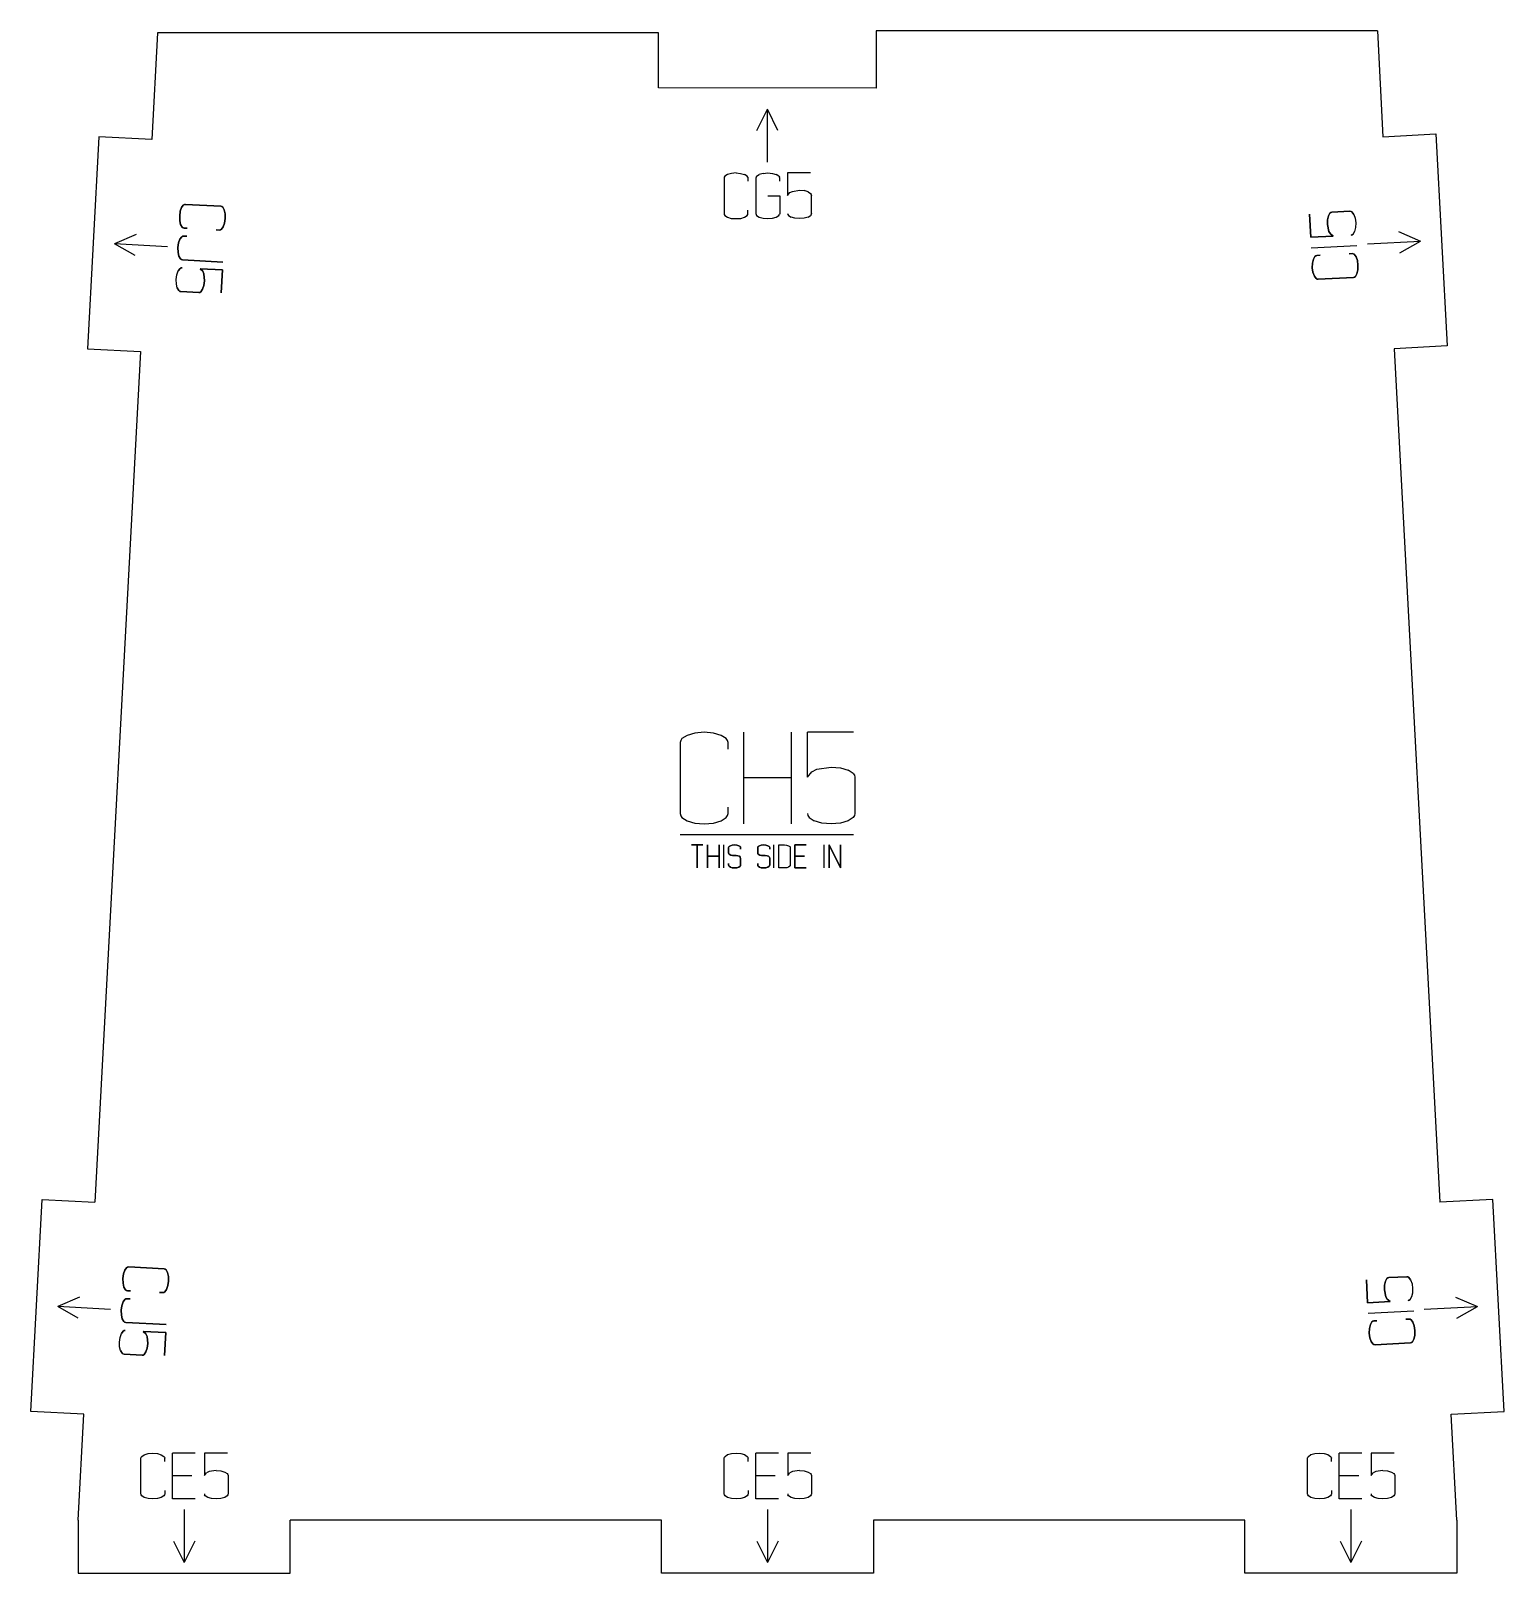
# Model space of a CAD drawing. Header units: millimetres. Extents: x 564 to 703, y -87 to 58.
import ezdxf

# ---------------------------------------------------------------- set-up
doc = ezdxf.new("R2010")
doc.units = ezdxf.units.MM
doc.layers.add('code', color=2, linetype='Continuous')
doc.layers.add('drawings', color=7, linetype='Continuous')

msp = doc.modelspace()

# ---------------------------------------------------------------- linework, layer by layer
at = {"layer": 'code'}
for p, q in [((632.41, 48.61), (633.41, 50.61)), ((633.41, 45.61), (633.41, 50.61)), ((634.41, 48.61), (633.41, 50.61)), ((629.35, 44.22), (629.33, 44.13)), ((629.33, 44.13), (629.33, 40.78)), ((629.41, 44.31), (629.35, 44.22)), ((629.65, 44.46), (629.41, 44.31)), ((630.02, 44.57), (629.65, 44.46)), ((630.46, 44.61), (630.02, 44.57)), ((630.46, 44.61), (630.89, 44.57)), ((630.89, 44.57), (631.26, 44.46)), ((631.5, 44.31), (631.26, 44.46)), ((631.56, 44.22), (631.5, 44.31)), ((631.56, 44.22), (631.58, 44.13)), ((631.58, 44.13), (631.58, 43.82)), ((632.34, 44.22), (632.32, 44.13)), ((632.32, 44.13), (632.32, 40.78)), ((632.4, 44.31), (632.34, 44.22)), ((632.4, 44.31), (632.65, 44.47)), ((633.01, 44.57), (632.65, 44.47)), ((633.01, 44.57), (633.45, 44.61)), ((633.45, 44.61), (633.89, 44.57)), ((633.89, 44.57), (634.25, 44.47)), ((634.49, 44.31), (634.25, 44.47)), ((634.49, 44.31), (634.55, 44.22)), ((634.57, 44.13), (634.55, 44.22)), ((634.57, 43.82), (634.57, 44.13)), ((637.49, 44.61), (635.32, 44.61)), ((635.32, 44.61), (635.32, 42.49)), ((633.46, 42.45), (634.57, 42.45)), ((634.57, 42.45), (634.57, 40.78)), ((635.32, 42.49), (635.54, 42.75)), ((635.54, 42.75), (635.77, 42.87)), ((635.77, 42.87), (636.44, 42.97)), ((636.44, 42.97), (636.89, 42.94)), ((637.25, 42.83), (636.89, 42.94)), ((637.25, 42.83), (637.49, 42.68)), ((637.49, 42.68), (637.55, 42.59)), ((637.55, 42.59), (637.57, 42.49)), ((637.57, 40.78), (637.57, 42.49)), ((578, 40.55), (578.05, 41)), ((578.05, 41), (578, 40.55)), ((578.05, 41), (578.18, 41.35)), ((578.18, 41.35), (578.05, 41)), ((578.18, 41.35), (578.34, 41.58)), ((578.34, 41.58), (578.18, 41.35)), ((578.34, 41.58), (578.44, 41.64)), ((578.44, 41.64), (578.34, 41.58)), ((578.44, 41.64), (578.54, 41.65)), ((578.54, 41.65), (578.44, 41.64)), ((578.54, 41.65), (581.88, 41.47)), ((581.88, 41.47), (578.54, 41.65)), ((581.88, 41.47), (581.97, 41.45)), ((581.97, 41.45), (581.88, 41.47)), ((581.97, 41.45), (582.06, 41.38)), ((582.06, 41.38), (581.97, 41.45)), ((582.06, 41.38), (582.2, 41.13)), ((582.2, 41.13), (582.06, 41.38)), ((582.2, 41.13), (582.29, 40.76)), ((582.29, 40.76), (582.2, 41.13)), ((582.29, 40.76), (582.3, 40.32)), ((582.3, 40.32), (582.29, 40.76)), ((629.33, 40.78), (629.35, 40.68)), ((631.56, 40.68), (631.58, 40.78)), ((631.58, 40.78), (631.58, 41.09)), ((632.32, 40.78), (632.34, 40.68)), ((634.57, 40.78), (634.55, 40.68)), ((635.32, 40.78), (635.34, 40.68)), ((637.57, 40.78), (637.55, 40.68)), ((684.64, 38.55), (684.52, 40.72)), ((684.52, 40.72), (684.64, 38.55)), ((686.45, 40.81), (686.31, 40.57)), ((686.31, 40.57), (686.45, 40.81)), ((686.54, 40.88), (686.45, 40.81)), ((686.45, 40.81), (686.54, 40.88)), ((686.63, 40.91), (686.54, 40.88)), ((686.54, 40.88), (686.63, 40.91)), ((688.34, 41), (686.63, 40.91)), ((686.63, 40.91), (688.34, 41)), ((688.44, 40.98), (688.34, 41)), ((688.34, 41), (688.44, 40.98)), ((688.53, 40.93), (688.44, 40.98)), ((688.44, 40.98), (688.53, 40.93)), ((688.7, 40.69), (688.53, 40.93)), ((688.53, 40.93), (688.7, 40.69)), ((578.01, 40.11), (578, 40.55)), ((578, 40.55), (578.01, 40.11)), ((578.09, 39.75), (578.01, 40.11)), ((578.01, 40.11), (578.09, 39.75)), ((578.24, 39.5), (578.09, 39.75)), ((578.09, 39.75), (578.24, 39.5)), ((578.32, 39.43), (578.24, 39.5)), ((578.24, 39.5), (578.32, 39.43)), ((578.42, 39.41), (578.32, 39.43)), ((578.32, 39.43), (578.42, 39.41)), ((578.72, 39.39), (578.42, 39.41)), ((578.42, 39.41), (578.72, 39.39)), ((581.94, 39.3), (581.85, 39.24)), ((581.85, 39.24), (581.94, 39.3)), ((582.11, 39.53), (581.94, 39.3)), ((581.94, 39.3), (582.11, 39.53)), ((582.24, 39.89), (582.11, 39.53)), ((582.11, 39.53), (582.24, 39.89)), ((582.3, 40.32), (582.24, 39.89)), ((582.24, 39.89), (582.3, 40.32)), ((629.35, 40.68), (629.41, 40.59)), ((629.41, 40.59), (629.65, 40.44)), ((629.65, 40.44), (630.01, 40.33)), ((630.01, 40.33), (630.46, 40.3)), ((630.46, 40.3), (630.9, 40.33)), ((630.9, 40.33), (631.26, 40.44)), ((631.26, 40.44), (631.5, 40.6)), ((631.5, 40.6), (631.56, 40.68)), ((632.34, 40.68), (632.4, 40.6)), ((632.4, 40.6), (632.65, 40.44)), ((632.65, 40.44), (633.01, 40.34)), ((633.01, 40.34), (633.45, 40.3)), ((633.45, 40.3), (633.89, 40.34)), ((633.89, 40.34), (634.25, 40.44)), ((634.25, 40.44), (634.49, 40.6)), ((634.49, 40.6), (634.55, 40.68)), ((635.34, 40.68), (635.4, 40.6)), ((635.4, 40.6), (635.64, 40.44)), ((636, 40.34), (635.64, 40.44)), ((636.44, 40.3), (636, 40.34)), ((636.89, 40.34), (636.44, 40.3)), ((637.25, 40.44), (636.89, 40.34)), ((637.25, 40.44), (637.49, 40.6)), ((637.55, 40.68), (637.49, 40.6)), ((686.22, 40.2), (686.21, 39.76)), ((686.21, 39.76), (686.22, 40.2)), ((686.21, 39.76), (686.35, 39.09)), ((686.35, 39.09), (686.21, 39.76)), ((686.31, 40.57), (686.22, 40.2)), ((686.22, 40.2), (686.31, 40.57)), ((688.7, 40.69), (688.82, 40.34)), ((688.87, 39.46), (688.78, 39.09)), ((688.82, 40.34), (688.88, 39.9)), ((688.88, 39.9), (688.87, 39.46)), ((573.9, 38.81), (571.85, 37.92)), ((576.84, 37.65), (571.85, 37.92)), ((573.79, 36.82), (571.85, 37.92)), ((577.9, 38.01), (577.84, 37.57)), ((577.84, 37.57), (577.9, 38.01)), ((578.02, 38.36), (577.9, 38.01)), ((577.9, 38.01), (578.02, 38.36)), ((578.19, 38.59), (578.02, 38.36)), ((578.02, 38.36), (578.19, 38.59)), ((578.28, 38.65), (578.19, 38.59)), ((578.19, 38.59), (578.28, 38.65)), ((578.38, 38.66), (578.28, 38.65)), ((578.28, 38.65), (578.38, 38.66)), ((578.68, 38.65), (578.38, 38.66)), ((578.38, 38.66), (578.68, 38.65)), ((581.76, 39.23), (581.45, 39.24)), ((581.45, 39.24), (581.76, 39.23)), ((581.85, 39.24), (581.76, 39.23)), ((581.76, 39.23), (581.85, 39.24)), ((686.75, 38.66), (684.64, 38.55)), ((684.64, 38.55), (686.75, 38.66)), ((686.35, 39.09), (686.49, 38.87)), ((686.49, 38.87), (686.35, 39.09)), ((686.49, 38.87), (686.75, 38.66)), ((686.75, 38.66), (686.49, 38.87)), ((688.55, 38.78), (688.46, 38.75)), ((688.46, 38.75), (688.55, 38.78)), ((688.64, 38.84), (688.55, 38.78)), ((688.55, 38.78), (688.64, 38.84)), ((688.78, 39.09), (688.64, 38.84)), ((688.64, 38.84), (688.78, 39.09)), ((689.99, 37.92), (694.98, 38.19)), ((692.93, 39.08), (694.98, 38.19)), ((693.04, 37.08), (694.98, 38.19)), ((577.84, 37.57), (577.85, 37.12)), ((577.85, 37.12), (577.84, 37.57)), ((577.85, 37.12), (577.93, 36.76)), ((577.93, 36.76), (577.85, 37.12)), ((577.93, 36.76), (578.08, 36.51)), ((578.08, 36.51), (577.93, 36.76)), ((578.08, 36.51), (578.16, 36.44)), ((578.16, 36.44), (578.08, 36.51)), ((578.16, 36.44), (578.26, 36.42)), ((578.26, 36.42), (578.16, 36.44)), ((578.26, 36.42), (582.06, 36.21)), ((582.06, 36.21), (578.26, 36.42)), ((684.69, 37.55), (688.99, 37.78)), ((684.8, 36.12), (684.89, 36.49)), ((684.89, 36.49), (684.8, 36.12)), ((684.89, 36.49), (685.03, 36.74)), ((685.03, 36.74), (684.89, 36.49)), ((685.03, 36.74), (685.12, 36.81)), ((685.12, 36.81), (685.03, 36.74)), ((685.12, 36.81), (685.21, 36.83)), ((685.21, 36.83), (685.12, 36.81)), ((685.21, 36.83), (685.52, 36.85)), ((685.52, 36.85), (685.21, 36.83)), ((688.25, 36.99), (688.55, 37.01)), ((688.55, 37.01), (688.25, 36.99)), ((688.55, 37.01), (688.65, 37)), ((688.65, 37), (688.55, 37.01)), ((688.65, 37), (688.74, 36.94)), ((688.74, 36.94), (688.65, 37)), ((688.74, 36.94), (688.91, 36.71)), ((688.91, 36.71), (688.74, 36.94)), ((688.91, 36.71), (689.04, 36.36)), ((689.04, 36.36), (688.91, 36.71)), ((689.04, 36.36), (689.09, 35.91)), ((689.09, 35.91), (689.04, 36.36)), ((577.68, 34.57), (577.74, 35.01)), ((577.74, 35.01), (577.86, 35.37)), ((577.86, 35.37), (578.03, 35.6)), ((578.03, 35.6), (577.86, 35.37)), ((578.03, 35.6), (578.12, 35.66)), ((578.12, 35.66), (578.03, 35.6)), ((578.12, 35.66), (578.22, 35.67)), ((578.22, 35.67), (578.12, 35.66)), ((580.17, 35.35), (579.92, 35.58)), ((579.92, 35.58), (582.04, 35.47)), ((582.04, 35.47), (579.92, 35.58)), ((579.92, 35.58), (580.17, 35.35)), ((580.28, 35.11), (580.17, 35.35)), ((580.17, 35.35), (580.28, 35.11)), ((580.34, 34.43), (580.28, 35.11)), ((580.28, 35.11), (580.34, 34.43)), ((582.04, 35.47), (581.92, 33.3)), ((581.92, 33.3), (582.04, 35.47)), ((684.79, 35.68), (684.8, 36.12)), ((684.8, 36.12), (684.79, 35.68)), ((684.85, 35.25), (684.79, 35.68)), ((684.79, 35.68), (684.85, 35.25)), ((684.98, 34.89), (684.85, 35.25)), ((684.85, 35.25), (684.98, 34.89)), ((685.14, 34.66), (684.98, 34.89)), ((684.98, 34.89), (685.14, 34.66)), ((689, 35.1), (688.86, 34.86)), ((688.86, 34.86), (689, 35.1)), ((689.08, 35.47), (689, 35.1)), ((689, 35.1), (689.08, 35.47)), ((689.09, 35.91), (689.08, 35.47)), ((689.08, 35.47), (689.09, 35.91)), ((577.69, 34.13), (577.68, 34.57)), ((577.77, 33.77), (577.69, 34.13)), ((577.77, 33.77), (577.92, 33.52)), ((577.92, 33.52), (577.77, 33.77)), ((577.92, 33.52), (578, 33.45)), ((578, 33.45), (577.92, 33.52)), ((578, 33.45), (578.1, 33.43)), ((578.1, 33.43), (578, 33.45)), ((579.99, 33.4), (580.16, 33.64)), ((580.16, 33.64), (579.99, 33.4)), ((580.16, 33.64), (580.29, 33.99)), ((580.29, 33.99), (580.16, 33.64)), ((580.29, 33.99), (580.34, 34.43)), ((580.34, 34.43), (580.29, 33.99)), ((685.23, 34.6), (685.14, 34.66)), ((685.14, 34.66), (685.23, 34.6)), ((685.33, 34.59), (685.23, 34.6)), ((685.23, 34.6), (685.33, 34.59)), ((688.67, 34.77), (685.33, 34.59)), ((685.33, 34.59), (688.67, 34.77)), ((688.77, 34.79), (688.67, 34.77)), ((688.67, 34.77), (688.77, 34.79)), ((688.86, 34.86), (688.77, 34.79)), ((688.77, 34.79), (688.86, 34.86)), ((578.1, 33.43), (579.8, 33.33)), ((579.8, 33.33), (578.1, 33.43)), ((579.8, 33.33), (579.9, 33.35)), ((579.9, 33.35), (579.8, 33.33)), ((579.9, 33.35), (579.99, 33.4)), ((579.99, 33.4), (579.9, 33.35)), ((625.36, -8.71), (625.24, -8.88)), ((625.84, -8.4), (625.36, -8.71)), ((626.57, -8.19), (625.84, -8.4)), ((627.45, -8.11), (626.57, -8.19)), ((628.32, -8.19), (627.45, -8.11)), ((629.05, -8.4), (628.32, -8.19)), ((629.53, -8.71), (629.05, -8.4)), ((629.66, -8.89), (629.53, -8.71)), ((631.18, -12.36), (631.18, -8.11)), ((635.65, -8.11), (635.65, -12.36)), ((641.52, -8.11), (637.18, -8.11)), ((637.18, -12.35), (637.18, -8.11)), ((625.24, -8.88), (625.2, -9.08)), ((625.2, -9.08), (625.2, -15.77)), ((629.7, -9.08), (629.66, -8.89)), ((629.7, -9.69), (629.7, -9.08)), ((637.61, -11.84), (638.08, -11.59)), ((638.08, -11.59), (639.42, -11.39)), ((639.42, -11.39), (640.31, -11.46)), ((640.31, -11.46), (641.03, -11.67)), ((631.18, -12.36), (635.65, -12.36)), ((631.18, -16.73), (631.18, -12.36)), ((635.65, -12.36), (635.65, -16.73)), ((637.18, -12.35), (637.61, -11.84)), ((641.51, -11.98), (641.03, -11.67)), ((641.51, -11.98), (641.63, -12.15)), ((641.63, -12.15), (641.67, -12.35)), ((641.67, -12.35), (641.67, -15.77)), ((625.2, -15.77), (625.24, -15.97)), ((625.24, -15.97), (625.36, -16.15)), ((629.53, -16.14), (629.66, -15.96)), ((629.66, -15.96), (629.7, -15.77)), ((629.7, -15.77), (629.7, -15.16)), ((637.18, -15.77), (637.22, -15.96)), ((637.22, -15.96), (637.34, -16.14)), ((641.63, -15.96), (641.51, -16.14)), ((641.67, -15.77), (641.63, -15.96)), ((625.36, -16.15), (625.84, -16.46)), ((625.84, -16.46), (626.56, -16.66)), ((626.56, -16.66), (627.45, -16.73)), ((627.45, -16.73), (628.34, -16.66)), ((628.34, -16.66), (629.05, -16.46)), ((629.05, -16.46), (629.53, -16.14)), ((637.34, -16.14), (637.82, -16.45)), ((638.54, -16.66), (637.82, -16.45)), ((639.42, -16.73), (638.54, -16.66)), ((640.31, -16.66), (639.42, -16.73)), ((641.03, -16.45), (640.31, -16.66)), ((641.51, -16.14), (641.03, -16.45)), ((625.2, -17.73), (641.52, -17.73)), ((626.8, -18.73), (626.26, -18.73)), ((626.26, -18.73), (627.33, -18.73)), ((627.33, -18.73), (626.8, -18.73)), ((626.8, -18.73), (626.8, -20.88)), ((626.8, -20.88), (626.8, -18.73)), ((627.76, -20.88), (627.76, -18.73)), ((627.76, -18.73), (627.76, -19.79)), ((628.88, -19.79), (628.88, -18.73)), ((628.88, -18.73), (628.88, -20.88)), ((629.26, -18.73), (629.26, -20.88)), ((629.77, -18.92), (629.8, -18.88)), ((629.8, -18.88), (629.77, -18.92)), ((629.8, -18.88), (629.92, -18.8)), ((629.92, -18.8), (629.8, -18.88)), ((629.92, -18.8), (630.1, -18.75)), ((630.1, -18.75), (629.92, -18.8)), ((630.1, -18.75), (630.32, -18.73)), ((630.32, -18.73), (630.1, -18.75)), ((630.32, -18.73), (630.54, -18.75)), ((630.54, -18.75), (630.32, -18.73)), ((630.54, -18.75), (630.72, -18.8)), ((630.72, -18.8), (630.54, -18.75)), ((630.72, -18.8), (630.84, -18.88)), ((630.84, -18.88), (630.72, -18.8)), ((630.84, -18.88), (630.87, -18.92)), ((630.87, -18.92), (630.84, -18.88)), ((632.51, -18.92), (632.54, -18.88)), ((632.54, -18.88), (632.51, -18.92)), ((632.54, -18.88), (632.66, -18.8)), ((632.66, -18.8), (632.54, -18.88)), ((632.66, -18.8), (632.84, -18.75)), ((632.84, -18.75), (632.66, -18.8)), ((632.84, -18.75), (633.06, -18.73)), ((633.06, -18.73), (632.84, -18.75)), ((633.06, -18.73), (633.28, -18.75)), ((633.28, -18.75), (633.06, -18.73)), ((633.28, -18.75), (633.46, -18.8)), ((633.46, -18.8), (633.28, -18.75)), ((633.46, -18.8), (633.59, -18.88)), ((633.59, -18.88), (633.46, -18.8)), ((633.59, -18.88), (633.62, -18.92)), ((633.62, -18.92), (633.59, -18.88)), ((634, -18.73), (634, -20.88)), ((634.5, -20.88), (634.5, -18.73)), ((634.5, -18.73), (635.01, -18.73)), ((635.01, -18.73), (635.22, -18.75)), ((635.22, -18.75), (635.41, -18.8)), ((635.41, -18.8), (635.53, -18.88)), ((635.53, -18.88), (635.56, -18.92)), ((636, -20.88), (636, -18.73)), ((636, -18.73), (637.06, -18.73)), ((637.06, -18.73), (636, -18.73)), ((636, -18.73), (636, -19.78)), ((638.74, -18.73), (638.74, -20.88)), ((639.24, -20.88), (639.24, -18.73)), ((639.24, -18.73), (640.32, -20.88)), ((640.32, -20.88), (639.24, -18.73)), ((639.24, -18.73), (639.24, -20.88)), ((640.32, -20.88), (640.32, -18.73)), ((640.32, -18.73), (640.32, -20.88)), ((627.76, -19.79), (628.88, -19.79)), ((628.88, -19.79), (627.76, -19.79)), ((627.76, -19.79), (627.76, -20.88)), ((628.88, -20.88), (628.88, -19.79)), ((629.76, -18.97), (629.77, -18.92)), ((629.77, -18.92), (629.76, -18.97)), ((629.76, -19.5), (629.76, -18.97)), ((629.76, -18.97), (629.76, -19.5)), ((629.77, -19.56), (629.76, -19.5)), ((629.76, -19.5), (629.77, -19.56)), ((629.81, -19.61), (629.77, -19.56)), ((629.77, -19.56), (629.81, -19.61)), ((629.95, -19.69), (629.81, -19.61)), ((629.81, -19.61), (629.95, -19.69)), ((630.11, -19.71), (629.95, -19.69)), ((629.95, -19.69), (630.11, -19.71)), ((630.46, -19.72), (630.11, -19.71)), ((630.11, -19.71), (630.46, -19.72)), ((630.64, -19.74), (630.46, -19.72)), ((630.46, -19.72), (630.64, -19.74)), ((630.78, -19.79), (630.64, -19.74)), ((630.64, -19.74), (630.78, -19.79)), ((630.86, -19.88), (630.78, -19.79)), ((630.78, -19.79), (630.86, -19.88)), ((630.89, -20.01), (630.86, -19.88)), ((630.86, -19.88), (630.89, -20.01)), ((630.87, -18.92), (630.88, -18.97)), ((630.88, -18.97), (630.87, -18.92)), ((630.88, -18.97), (630.88, -19.12)), ((630.88, -19.12), (630.88, -18.97)), ((630.88, -20.64), (630.89, -20.01)), ((630.89, -20.01), (630.88, -20.64)), ((632.5, -18.97), (632.51, -18.92)), ((632.51, -18.92), (632.5, -18.97)), ((632.5, -19.5), (632.5, -18.97)), ((632.5, -18.97), (632.5, -19.5)), ((632.51, -19.56), (632.5, -19.5)), ((632.5, -19.5), (632.51, -19.56)), ((632.55, -19.61), (632.51, -19.56)), ((632.51, -19.56), (632.55, -19.61)), ((632.7, -19.69), (632.55, -19.61)), ((632.55, -19.61), (632.7, -19.69)), ((632.86, -19.71), (632.7, -19.69)), ((632.7, -19.69), (632.86, -19.71)), ((633.2, -19.72), (632.86, -19.71)), ((632.86, -19.71), (633.2, -19.72)), ((633.39, -19.74), (633.2, -19.72)), ((633.2, -19.72), (633.39, -19.74)), ((633.52, -19.79), (633.39, -19.74)), ((633.39, -19.74), (633.52, -19.79)), ((633.6, -19.88), (633.52, -19.79)), ((633.52, -19.79), (633.6, -19.88)), ((633.63, -20.01), (633.6, -19.88)), ((633.6, -19.88), (633.63, -20.01)), ((633.62, -18.92), (633.63, -18.97)), ((633.63, -18.97), (633.62, -18.92)), ((633.63, -18.97), (633.63, -19.12)), ((633.63, -19.12), (633.63, -18.97)), ((633.63, -20.64), (633.63, -20.01)), ((633.63, -20.01), (633.63, -20.64)), ((635.56, -18.92), (635.57, -18.97)), ((635.57, -18.97), (635.57, -20.64)), ((636, -19.78), (636.91, -19.78)), ((636.91, -19.78), (636, -19.78)), ((636, -19.78), (636, -20.88)), ((629.76, -20.49), (629.76, -20.64)), ((629.76, -20.64), (629.76, -20.49)), ((629.76, -20.64), (629.77, -20.69)), ((629.77, -20.69), (629.76, -20.64)), ((629.77, -20.69), (629.8, -20.74)), ((629.8, -20.74), (629.77, -20.69)), ((629.8, -20.74), (629.92, -20.81)), ((629.92, -20.81), (629.8, -20.74)), ((629.92, -20.81), (630.1, -20.87)), ((630.1, -20.87), (629.92, -20.81)), ((630.1, -20.87), (630.32, -20.88)), ((630.32, -20.88), (630.1, -20.87)), ((630.32, -20.88), (630.54, -20.87)), ((630.54, -20.87), (630.32, -20.88)), ((630.54, -20.87), (630.72, -20.81)), ((630.72, -20.81), (630.54, -20.87)), ((630.72, -20.81), (630.84, -20.74)), ((630.84, -20.74), (630.72, -20.81)), ((630.84, -20.74), (630.87, -20.69)), ((630.87, -20.69), (630.84, -20.74)), ((630.87, -20.69), (630.88, -20.64)), ((630.88, -20.64), (630.87, -20.69)), ((632.5, -20.49), (632.5, -20.64)), ((632.5, -20.64), (632.5, -20.49)), ((632.5, -20.64), (632.51, -20.69)), ((632.51, -20.69), (632.5, -20.64)), ((632.51, -20.69), (632.54, -20.74)), ((632.54, -20.74), (632.51, -20.69)), ((632.54, -20.74), (632.66, -20.81)), ((632.66, -20.81), (632.54, -20.74)), ((632.66, -20.81), (632.84, -20.87)), ((632.84, -20.87), (632.66, -20.81)), ((632.84, -20.87), (633.06, -20.88)), ((633.06, -20.88), (632.84, -20.87)), ((633.06, -20.88), (633.28, -20.87)), ((633.28, -20.87), (633.06, -20.88)), ((633.28, -20.87), (633.46, -20.81)), ((633.46, -20.81), (633.28, -20.87)), ((633.46, -20.81), (633.59, -20.74)), ((633.59, -20.74), (633.46, -20.81)), ((633.59, -20.74), (633.62, -20.69)), ((633.62, -20.69), (633.59, -20.74)), ((633.62, -20.69), (633.63, -20.64)), ((633.63, -20.64), (633.62, -20.69)), ((635.01, -20.88), (634.5, -20.88)), ((635.23, -20.87), (635.01, -20.88)), ((635.41, -20.82), (635.23, -20.87)), ((635.53, -20.74), (635.41, -20.82)), ((635.56, -20.69), (635.53, -20.74)), ((635.57, -20.64), (635.56, -20.69)), ((636, -20.88), (637.06, -20.88)), ((637.06, -20.88), (636, -20.88)), ((572.65, -59.6), (572.7, -59.16)), ((572.7, -59.16), (572.65, -59.6)), ((572.66, -60.04), (572.65, -59.6)), ((572.65, -59.6), (572.66, -60.04)), ((572.7, -59.16), (572.83, -58.8)), ((572.83, -58.8), (572.7, -59.16)), ((572.83, -58.8), (572.99, -58.57)), ((572.99, -58.57), (572.83, -58.8)), ((572.99, -58.57), (573.09, -58.52)), ((573.09, -58.52), (572.99, -58.57)), ((573.09, -58.52), (573.19, -58.5)), ((573.19, -58.5), (573.09, -58.52)), ((573.19, -58.5), (576.53, -58.68)), ((576.53, -58.68), (573.19, -58.5)), ((576.53, -58.68), (576.62, -58.71)), ((576.62, -58.71), (576.53, -58.68)), ((576.62, -58.71), (576.71, -58.77)), ((576.71, -58.77), (576.62, -58.71)), ((576.71, -58.77), (576.85, -59.02)), ((576.85, -59.02), (576.71, -58.77)), ((576.85, -59.02), (576.94, -59.39)), ((576.94, -59.39), (576.85, -59.02)), ((576.94, -59.39), (576.95, -59.83)), ((576.95, -59.83), (576.94, -59.39)), ((691.9, -59.54), (691.82, -59.6)), ((691.82, -59.6), (691.9, -59.54)), ((692, -59.51), (691.9, -59.54)), ((691.9, -59.54), (692, -59.51)), ((693.71, -59.42), (692, -59.51)), ((692, -59.51), (693.71, -59.42)), ((693.8, -59.44), (693.71, -59.42)), ((693.71, -59.42), (693.8, -59.44)), ((693.9, -59.49), (693.8, -59.44)), ((693.8, -59.44), (693.9, -59.49)), ((694.06, -59.72), (693.9, -59.49)), ((693.9, -59.49), (694.06, -59.72)), ((572.74, -60.4), (572.66, -60.04)), ((572.66, -60.04), (572.74, -60.4)), ((572.88, -60.65), (572.74, -60.4)), ((572.74, -60.4), (572.88, -60.65)), ((572.97, -60.72), (572.88, -60.65)), ((572.88, -60.65), (572.97, -60.72)), ((573.07, -60.75), (572.97, -60.72)), ((572.97, -60.72), (573.07, -60.75)), ((573.37, -60.76), (573.07, -60.75)), ((573.07, -60.75), (573.37, -60.76)), ((576.41, -60.92), (576.1, -60.91)), ((576.1, -60.91), (576.41, -60.92)), ((576.5, -60.91), (576.41, -60.92)), ((576.41, -60.92), (576.5, -60.91)), ((576.59, -60.85), (576.5, -60.91)), ((576.5, -60.91), (576.59, -60.85)), ((576.76, -60.62), (576.59, -60.85)), ((576.59, -60.85), (576.76, -60.62)), ((576.89, -60.26), (576.76, -60.62)), ((576.76, -60.62), (576.89, -60.26)), ((576.95, -59.83), (576.89, -60.26)), ((576.89, -60.26), (576.95, -59.83)), ((690, -61.87), (689.89, -59.7)), ((689.89, -59.7), (690, -61.87)), ((691.59, -60.22), (691.58, -60.66)), ((691.58, -60.66), (691.59, -60.22)), ((691.58, -60.66), (691.71, -61.33)), ((691.71, -61.33), (691.58, -60.66)), ((691.68, -59.85), (691.59, -60.22)), ((691.59, -60.22), (691.68, -59.85)), ((691.82, -59.6), (691.68, -59.85)), ((691.68, -59.85), (691.82, -59.6)), ((694.06, -59.72), (694.19, -60.08)), ((694.24, -60.96), (694.15, -61.33)), ((694.19, -60.08), (694.25, -60.52)), ((694.25, -60.52), (694.24, -60.96)), ((568.55, -61.34), (566.5, -62.23)), ((571.49, -62.5), (566.5, -62.23)), ((568.44, -63.33), (566.5, -62.23)), ((572.54, -62.15), (572.49, -62.58)), ((572.49, -62.58), (572.54, -62.15)), ((572.67, -61.79), (572.54, -62.15)), ((572.54, -62.15), (572.67, -61.79)), ((572.84, -61.56), (572.67, -61.79)), ((572.67, -61.79), (572.84, -61.56)), ((572.93, -61.5), (572.84, -61.56)), ((572.84, -61.56), (572.93, -61.5)), ((573.03, -61.49), (572.93, -61.5)), ((572.93, -61.5), (573.03, -61.49)), ((573.33, -61.5), (573.03, -61.49)), ((573.03, -61.49), (573.33, -61.5)), ((692.12, -61.76), (690, -61.87)), ((690, -61.87), (692.12, -61.76)), ((691.71, -61.33), (691.85, -61.55)), ((691.85, -61.55), (691.71, -61.33)), ((691.85, -61.55), (692.12, -61.76)), ((692.12, -61.76), (691.85, -61.55)), ((693.92, -61.64), (693.83, -61.67)), ((693.83, -61.67), (693.92, -61.64)), ((694.01, -61.58), (693.92, -61.64)), ((693.92, -61.64), (694.01, -61.58)), ((694.15, -61.33), (694.01, -61.58)), ((694.01, -61.58), (694.15, -61.33)), ((695.35, -62.49), (700.35, -62.23)), ((698.3, -61.34), (700.35, -62.23)), ((698.4, -63.33), (700.35, -62.23)), ((572.49, -62.58), (572.5, -63.03)), ((572.5, -63.03), (572.49, -62.58)), ((572.5, -63.03), (572.58, -63.39)), ((572.58, -63.39), (572.5, -63.03)), ((572.58, -63.39), (572.73, -63.64)), ((572.73, -63.64), (572.58, -63.39)), ((572.73, -63.64), (572.81, -63.71)), ((572.81, -63.71), (572.73, -63.64)), ((572.81, -63.71), (572.91, -63.73)), ((572.91, -63.73), (572.81, -63.71)), ((572.91, -63.73), (576.71, -63.94)), ((576.71, -63.94), (572.91, -63.73)), ((690.05, -62.87), (694.36, -62.64)), ((690.17, -64.3), (690.26, -63.93)), ((690.26, -63.93), (690.17, -64.3)), ((690.26, -63.93), (690.4, -63.68)), ((690.4, -63.68), (690.26, -63.93)), ((690.4, -63.68), (690.49, -63.61)), ((690.49, -63.61), (690.4, -63.68)), ((690.49, -63.61), (690.58, -63.58)), ((690.58, -63.58), (690.49, -63.61)), ((690.58, -63.58), (690.88, -63.57)), ((690.88, -63.57), (690.58, -63.58)), ((693.61, -63.42), (693.92, -63.41)), ((693.92, -63.41), (693.61, -63.42)), ((693.92, -63.41), (694.02, -63.42)), ((694.02, -63.42), (693.92, -63.41)), ((694.02, -63.42), (694.11, -63.48)), ((694.11, -63.48), (694.02, -63.42)), ((694.11, -63.48), (694.28, -63.71)), ((694.28, -63.71), (694.11, -63.48)), ((694.28, -63.71), (694.4, -64.06)), ((694.4, -64.06), (694.28, -63.71)), ((572.33, -65.58), (572.38, -65.14)), ((572.38, -65.14), (572.51, -64.78)), ((572.51, -64.78), (572.68, -64.55)), ((572.68, -64.55), (572.51, -64.78)), ((572.68, -64.55), (572.77, -64.5)), ((572.77, -64.5), (572.68, -64.55)), ((572.77, -64.5), (572.87, -64.48)), ((572.87, -64.48), (572.77, -64.5)), ((574.82, -64.8), (574.57, -64.57)), ((574.57, -64.57), (576.69, -64.69)), ((576.69, -64.69), (574.57, -64.57)), ((574.57, -64.57), (574.82, -64.8)), ((574.93, -65.04), (574.82, -64.8)), ((574.82, -64.8), (574.93, -65.04)), ((574.99, -65.72), (574.93, -65.04)), ((574.93, -65.04), (574.99, -65.72)), ((576.69, -64.69), (576.57, -66.85)), ((576.57, -66.85), (576.69, -64.69)), ((690.16, -64.73), (690.17, -64.3)), ((690.17, -64.3), (690.16, -64.73)), ((690.22, -65.17), (690.16, -64.73)), ((690.16, -64.73), (690.22, -65.17)), ((690.34, -65.53), (690.22, -65.17)), ((690.22, -65.17), (690.34, -65.53)), ((694.37, -65.31), (694.22, -65.56)), ((694.22, -65.56), (694.37, -65.31)), ((694.45, -64.95), (694.37, -65.31)), ((694.37, -65.31), (694.45, -64.95)), ((694.4, -64.06), (694.46, -64.5)), ((694.46, -64.5), (694.4, -64.06)), ((694.46, -64.5), (694.45, -64.95)), ((694.45, -64.95), (694.46, -64.5)), ((572.34, -66.02), (572.33, -65.58)), ((572.42, -66.39), (572.34, -66.02)), ((572.42, -66.39), (572.57, -66.63)), ((572.57, -66.63), (572.42, -66.39)), ((572.57, -66.63), (572.65, -66.7)), ((572.65, -66.7), (572.57, -66.63)), ((572.65, -66.7), (572.75, -66.73)), ((572.75, -66.73), (572.65, -66.7)), ((572.75, -66.73), (574.45, -66.82)), ((574.45, -66.82), (572.75, -66.73)), ((574.45, -66.82), (574.55, -66.8)), ((574.55, -66.8), (574.45, -66.82)), ((574.55, -66.8), (574.64, -66.75)), ((574.64, -66.75), (574.55, -66.8)), ((574.64, -66.75), (574.81, -66.51)), ((574.81, -66.51), (574.64, -66.75)), ((574.81, -66.51), (574.94, -66.16)), ((574.94, -66.16), (574.81, -66.51)), ((574.94, -66.16), (574.99, -65.72)), ((574.99, -65.72), (574.94, -66.16)), ((690.51, -65.76), (690.34, -65.53)), ((690.34, -65.53), (690.51, -65.76)), ((690.6, -65.81), (690.51, -65.76)), ((690.51, -65.76), (690.6, -65.81)), ((690.7, -65.83), (690.6, -65.81)), ((690.6, -65.81), (690.7, -65.83)), ((694.04, -65.65), (690.7, -65.83)), ((690.7, -65.83), (694.04, -65.65)), ((694.14, -65.63), (694.04, -65.65)), ((694.04, -65.65), (694.14, -65.63)), ((694.22, -65.56), (694.14, -65.63)), ((694.14, -65.63), (694.22, -65.56)), ((574.34, -76.53), (574.36, -76.44)), ((574.34, -79.88), (574.34, -76.53)), ((574.36, -76.44), (574.42, -76.35)), ((574.42, -76.35), (574.66, -76.2)), ((574.66, -76.2), (575.02, -76.09)), ((575.02, -76.09), (575.46, -76.05)), ((575.46, -76.05), (575.9, -76.09)), ((575.9, -76.09), (576.26, -76.2)), ((576.26, -76.2), (576.5, -76.35)), ((576.5, -76.35), (576.57, -76.44)), ((576.57, -76.44), (576.59, -76.53)), ((576.59, -76.84), (576.59, -76.53)), ((577.33, -78.18), (577.33, -76.05)), ((579.46, -76.05), (577.33, -76.05)), ((582.5, -76.05), (580.33, -76.05)), ((580.33, -76.05), (580.33, -78.17)), ((629.34, -76.53), (629.36, -76.44)), ((629.34, -79.88), (629.34, -76.53)), ((629.36, -76.44), (629.42, -76.35)), ((629.42, -76.35), (629.66, -76.19)), ((629.66, -76.19), (630.02, -76.09)), ((630.02, -76.09), (630.46, -76.05)), ((630.46, -76.05), (630.9, -76.09)), ((630.9, -76.09), (631.26, -76.19)), ((631.26, -76.19), (631.5, -76.35)), ((631.5, -76.35), (631.57, -76.44)), ((631.57, -76.44), (631.59, -76.53)), ((631.59, -76.84), (631.59, -76.53)), ((632.33, -78.18), (632.33, -76.05)), ((634.46, -76.05), (632.33, -76.05)), ((637.5, -76.05), (635.33, -76.05)), ((635.33, -76.05), (635.33, -78.17)), ((684.34, -76.53), (684.36, -76.44)), ((684.34, -79.88), (684.34, -76.53)), ((684.36, -76.44), (684.42, -76.35)), ((684.42, -76.35), (684.66, -76.19)), ((684.66, -76.19), (685.02, -76.09)), ((685.02, -76.09), (685.46, -76.05)), ((685.46, -76.05), (685.9, -76.09)), ((685.9, -76.09), (686.26, -76.19)), ((686.26, -76.19), (686.5, -76.35)), ((686.5, -76.35), (686.57, -76.44)), ((686.57, -76.44), (686.59, -76.53)), ((686.59, -76.84), (686.59, -76.53)), ((687.33, -78.18), (687.33, -76.05)), ((689.46, -76.05), (687.33, -76.05)), ((692.5, -76.05), (690.33, -76.05)), ((690.33, -76.05), (690.33, -78.17)), ((577.33, -80.36), (577.33, -78.18)), ((579.16, -78.18), (577.33, -78.18)), ((580.33, -78.17), (580.54, -77.91)), ((580.78, -77.79), (580.54, -77.91)), ((581.45, -77.69), (580.78, -77.79)), ((581.45, -77.69), (581.89, -77.72)), ((581.89, -77.72), (582.25, -77.83)), ((582.25, -77.83), (582.49, -77.98)), ((582.49, -77.98), (582.55, -78.07)), ((582.55, -78.07), (582.57, -78.17)), ((582.57, -78.17), (582.57, -79.88)), ((632.33, -80.36), (632.33, -78.18)), ((634.16, -78.18), (632.33, -78.18)), ((635.33, -78.17), (635.54, -77.91)), ((635.78, -77.79), (635.54, -77.91)), ((636.45, -77.69), (635.78, -77.79)), ((636.45, -77.69), (636.89, -77.72)), ((636.89, -77.72), (637.25, -77.83)), ((637.25, -77.83), (637.49, -77.98)), ((637.49, -77.98), (637.55, -78.07)), ((637.55, -78.07), (637.57, -78.17)), ((637.57, -78.17), (637.57, -79.88)), ((687.33, -80.36), (687.33, -78.18)), ((689.16, -78.18), (687.33, -78.18)), ((690.33, -78.17), (690.54, -77.91)), ((690.78, -77.79), (690.54, -77.91)), ((691.45, -77.69), (690.78, -77.79)), ((691.45, -77.69), (691.89, -77.72)), ((691.89, -77.72), (692.25, -77.83)), ((692.25, -77.83), (692.49, -77.98)), ((692.49, -77.98), (692.55, -78.07)), ((692.55, -78.07), (692.57, -78.17)), ((692.57, -78.17), (692.57, -79.88)), ((574.36, -79.98), (574.34, -79.88)), ((576.59, -79.88), (576.57, -79.98)), ((576.59, -79.57), (576.59, -79.88)), ((580.33, -79.88), (580.35, -79.98)), ((582.57, -79.88), (582.55, -79.98)), ((629.36, -79.98), (629.34, -79.88)), ((631.59, -79.88), (631.57, -79.97)), ((631.59, -79.57), (631.59, -79.88)), ((635.33, -79.88), (635.35, -79.97)), ((637.57, -79.88), (637.55, -79.97)), ((684.36, -79.98), (684.34, -79.88)), ((686.59, -79.88), (686.57, -79.97)), ((686.59, -79.57), (686.59, -79.88)), ((690.33, -79.88), (690.35, -79.97)), ((692.57, -79.88), (692.55, -79.97)), ((574.42, -80.07), (574.36, -79.98)), ((574.66, -80.22), (574.42, -80.07)), ((575.02, -80.33), (574.66, -80.22)), ((575.46, -80.36), (575.02, -80.33)), ((575.91, -80.33), (575.46, -80.36)), ((576.26, -80.22), (575.91, -80.33)), ((576.5, -80.06), (576.26, -80.22)), ((576.57, -79.98), (576.5, -80.06)), ((579.46, -80.36), (577.33, -80.36)), ((578.42, -81.36), (578.42, -86.36)), ((580.41, -80.06), (580.35, -79.98)), ((580.65, -80.22), (580.41, -80.06)), ((581.01, -80.32), (580.65, -80.22)), ((581.45, -80.36), (581.01, -80.32)), ((581.89, -80.32), (581.45, -80.36)), ((582.25, -80.22), (581.89, -80.32)), ((582.49, -80.06), (582.25, -80.22)), ((582.55, -79.98), (582.49, -80.06)), ((629.42, -80.07), (629.36, -79.98)), ((629.66, -80.22), (629.42, -80.07)), ((630.02, -80.32), (629.66, -80.22)), ((630.46, -80.36), (630.02, -80.32)), ((630.91, -80.32), (630.46, -80.36)), ((631.26, -80.22), (630.91, -80.32)), ((631.5, -80.06), (631.26, -80.22)), ((631.57, -79.97), (631.5, -80.06)), ((634.46, -80.36), (632.33, -80.36)), ((633.42, -81.36), (633.42, -86.36)), ((635.41, -80.06), (635.35, -79.97)), ((635.65, -80.22), (635.41, -80.06)), ((636.01, -80.32), (635.65, -80.22)), ((636.45, -80.36), (636.01, -80.32)), ((636.89, -80.32), (636.45, -80.36)), ((637.25, -80.22), (636.89, -80.32)), ((637.49, -80.06), (637.25, -80.22)), ((637.55, -79.97), (637.49, -80.06)), ((684.42, -80.07), (684.36, -79.98)), ((684.66, -80.22), (684.42, -80.07)), ((685.02, -80.32), (684.66, -80.22)), ((685.46, -80.36), (685.02, -80.32)), ((685.91, -80.32), (685.46, -80.36)), ((686.26, -80.22), (685.91, -80.32)), ((686.5, -80.06), (686.26, -80.22)), ((686.57, -79.97), (686.5, -80.06)), ((689.46, -80.36), (687.33, -80.36)), ((688.42, -81.36), (688.42, -86.36)), ((690.41, -80.06), (690.35, -79.97)), ((690.65, -80.22), (690.41, -80.06)), ((691.01, -80.32), (690.65, -80.22)), ((691.45, -80.36), (691.01, -80.32)), ((691.89, -80.32), (691.45, -80.36)), ((692.25, -80.22), (691.89, -80.32)), ((692.49, -80.06), (692.25, -80.22)), ((692.55, -79.97), (692.49, -80.06)), ((577.42, -84.36), (578.42, -86.36)), ((579.42, -84.36), (578.42, -86.36)), ((632.42, -84.36), (633.42, -86.36)), ((634.42, -84.36), (633.42, -86.36)), ((687.42, -84.36), (688.42, -86.36)), ((689.42, -84.36), (688.42, -86.36))]:
    msp.add_line(p, q, dxfattribs=at)
at = {"layer": 'drawings'}
for p, q in [((575.9, 57.82), (575.38, 47.75)), ((623.15, 57.82), (575.9, 57.82)), ((623.16, 52.62), (623.15, 57.82)), ((643.66, 58), (643.66, 52.61)), ((690.92, 58), (643.66, 58)), ((690.92, 58), (691.45, 48.02)), ((643.66, 52.61), (623.16, 52.62)), ((570.38, 48.01), (569.32, 28.04)), ((575.38, 47.75), (570.38, 48.01)), ((691.45, 48.02), (696.44, 48.28)), ((696.44, 48.28), (697.51, 28.31)), ((569.32, 28.04), (574.31, 27.78)), ((574.31, 27.78), (570.01, -52.4)), ((697.51, 28.31), (692.52, 28.04)), ((692.52, 28.04), (696.82, -52.4)), ((563.97, -72.11), (565.03, -52.14)), ((565.03, -52.14), (570.01, -52.4)), ((701.81, -52.13), (696.82, -52.4)), ((702.88, -72.11), (701.81, -52.13)), ((568.95, -72.37), (563.97, -72.11)), ((568.42, -82.36), (568.95, -72.37)), ((697.88, -72.37), (702.88, -72.11)), ((698.42, -82.36), (697.88, -72.37)), ((568.42, -82.36), (568.42, -87.36)), ((623.42, -82.36), (588.42, -82.36)), ((588.42, -87.36), (588.42, -82.36)), ((623.42, -87.36), (623.42, -82.36)), ((643.42, -82.36), (643.42, -87.36)), ((678.42, -82.36), (643.42, -82.36)), ((678.42, -87.36), (678.42, -82.36)), ((698.42, -82.36), (698.42, -87.36)), ((568.42, -87.36), (588.42, -87.36)), ((643.42, -87.36), (623.42, -87.36)), ((698.42, -87.36), (678.42, -87.36))]:
    msp.add_line(p, q, dxfattribs=at)

doc.saveas('drawing.dxf')
